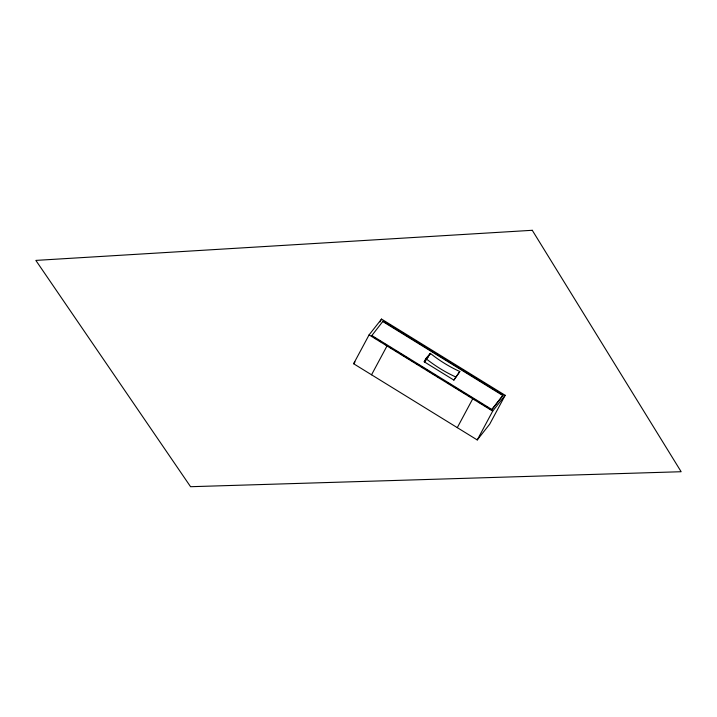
<?xml version="1.0" encoding="UTF-8"?>
<svg xmlns="http://www.w3.org/2000/svg" width="717" height="717" viewBox="0 0 717 717"><rect width="100%" height="100%" fill="white"/><g stroke="black" fill="none" stroke-linecap="round" stroke-linejoin="round"><path stroke-width="1.08" d="M353.615 363.734L369.076 334.902L381.534 319.083L505.171 395.3L489.711 424.132L477.244 439.942L353.615 363.734L355.005 361.977M379.992 321.969L381.534 319.083M491.557 409.918L503.119 395.094L383.102 321.099L382.851 321.575L502.877 395.56L491.557 409.918L489.648 408.744M371.549 374.785L387.01 345.952M424.41 361.924L430.343 353.373A116.271 93.918 38.2 0 0 459.812 371.531L453.87 380.091L424.41 361.924L426.221 359.629M429.492 354.969L430.343 353.373L425.862 358.572L424.15 361.762L426.068 359.54M453.87 380.091L459.812 371.531M457.285 427.637L472.745 398.804M477.244 439.942L492.704 411.11L505.171 395.3M371.531 335.932L383.102 321.099M427.35 358.052L428.632 356.573M371.782 335.466L491.808 409.452M374.391 337.689L376.291 338.863M379.15 340.629L381.059 341.803M384.868 344.151L386.777 345.325M389.627 347.082L392.486 348.847M395.345 350.613L398.204 352.37M400.113 353.544L403.922 355.892M405.822 357.066L409.631 359.414M411.54 360.588L413.449 361.762M416.299 363.528L419.158 365.285M422.017 367.05L423.926 368.224M426.785 369.99L429.635 371.747M432.494 373.512L435.353 375.269M437.262 376.443L439.163 377.617M447.74 382.905L450.599 384.671M453.458 386.427L456.308 388.193M458.217 389.367L462.026 391.715M463.935 392.889L465.835 394.063M468.694 395.82L471.553 397.585M474.412 399.342L476.312 400.516M479.171 402.282L482.03 404.047M484.889 405.804L487.748 407.57M369.076 334.902L492.704 411.11M455.591 376.891A116.271 93.918 38.2 0 1 426.122 358.724M532.265 230.291L35.85 260.405L190.57 486.709L681.15 471.723L532.265 230.291"/></g></svg>
